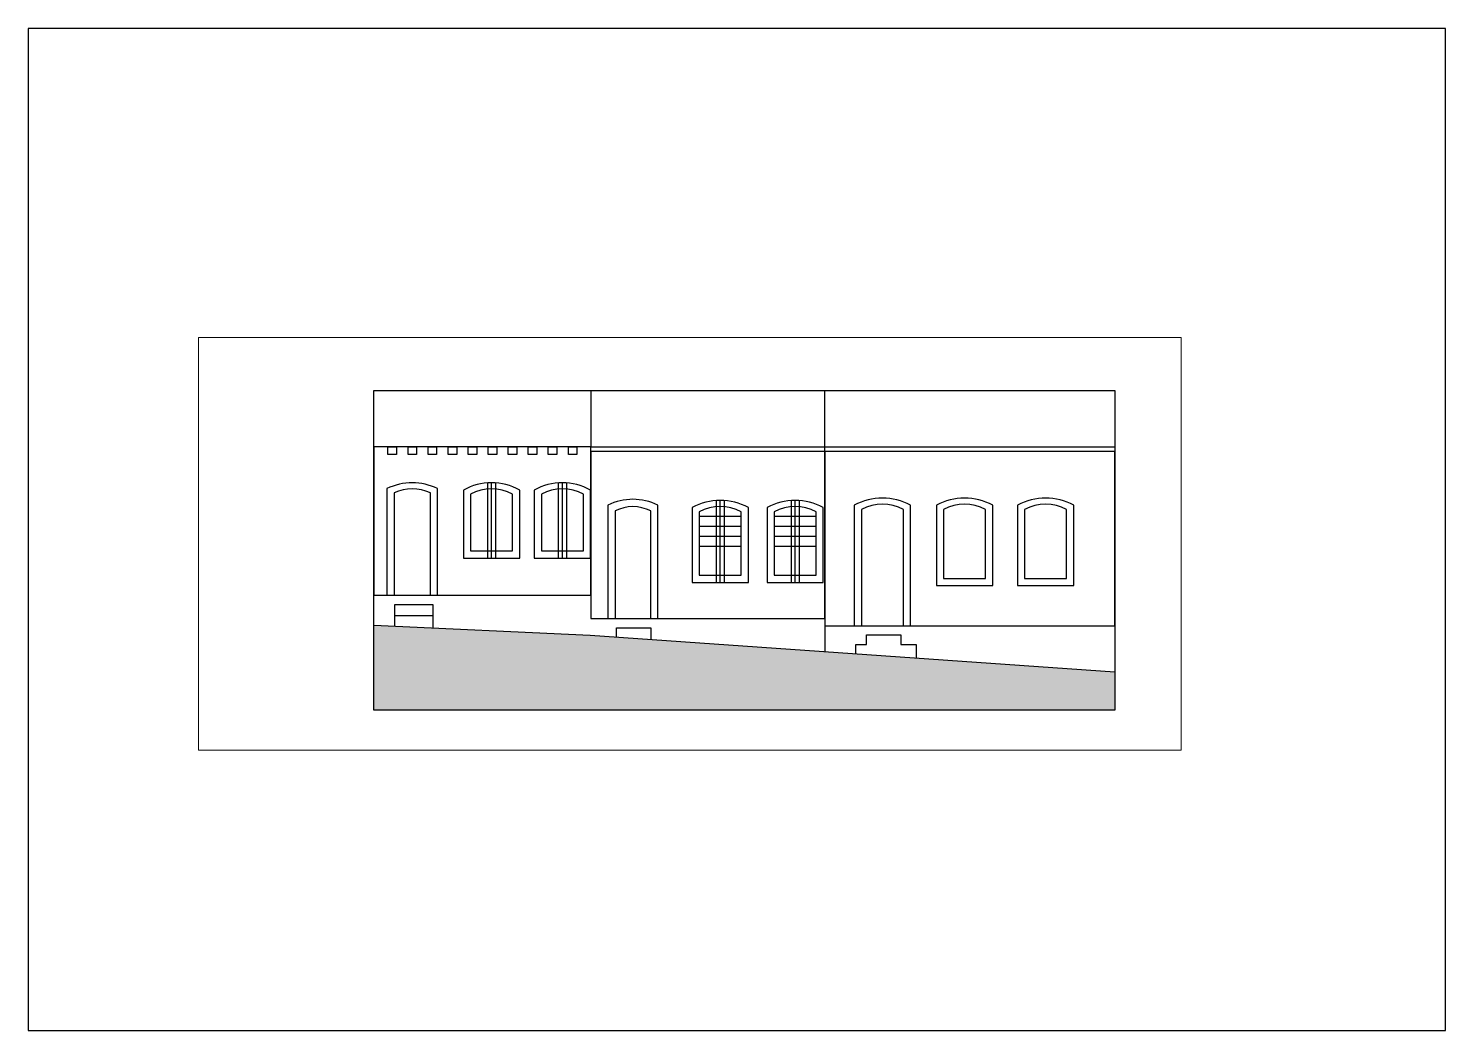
# Paper-space layout 'Layout1' of a CAD drawing. Header units: millimetres. Extents: x 21 to 318, y 103 to 313.
# The model-space entities are those that its viewports show. They can reach past a viewport. Long polylines and large blocks are cut down to what shows.
import ezdxf

# ---------------------------------------------------------------- set-up
doc = ezdxf.new("R2010")
doc.units = ezdxf.units.MM
for name, color, linetype, lineweight in [('A-ALV-___-___-EXI', 250, 'Continuous', 25), ('A-BAS-___-___-EXI', 250, 'Continuous', 25), ('A-COB-___-___-EXI', 250, 'Continuous', 25), ('A-ESC-___-___-EXI', 250, 'Continuous', 25), ('A-JAN-___-___-EXI', 250, 'Continuous', 25), ('A-POR-___-___-EXI', 250, 'Continuous', 25)]:
    doc.layers.add(name, color=color, linetype=linetype, lineweight=lineweight)

# ---------------------------------------------------------------- blocks, each defined once
blk = doc.blocks.new('A4 HORIZONTAL - A4-23066338-Não nomeada')
at = {"layer": 'A-ALV-___-___-EXI'}
for p, q in [((317.79, 313), (20.79, 313)), ((20.79, 313), (20.79, 103)), ((317.79, 103), (317.79, 313)), ((20.79, 103), (317.79, 103))]:
    blk.add_line(p, q, dxfattribs=at)

msp = doc.modelspace()

# ---------------------------------------------------------------- hatches: boundary and pattern name
at = {"layer": 'A-BAS-___-___-EXI', "true_color": 0xcb9898}
msp.add_hatch(color=253, dxfattribs=at).paths.add_polyline_path([(21680, 2963), (21680, 3763), (10687, 4530), (6151, 4740), (6151, 2963)])

# ---------------------------------------------------------------- linework, layer by layer
at = {"layer": 'A-ALV-___-___-EXI'}
for p, q in [((6151, 4740), (6151, 9663)), ((21680, 9663), (21680, 3763)), ((6151, 8484), (6151, 5373)), ((10700, 8384), (10700, 8484)), ((10700, 5373), (10700, 8484)), ((15600, 8384), (10700, 8384)), ((10700, 8384), (10700, 4884)), ((15600, 4884), (15600, 8384)), ((15600, 8384), (15600, 4187)), ((21680, 8484), (21680, 8384)), ((21680, 4732), (21680, 8384)), ((6151, 5373), (10700, 5373)), ((10700, 4884), (15600, 4884)), ((15600, 4732), (21680, 4732))]:
    msp.add_line(p, q, dxfattribs=at)
at = {"layer": 'A-BAS-___-___-EXI'}
for p, q in [((10687, 4530), (6151, 4740)), ((6151, 2963), (6151, 4740)), ((21680, 3763), (10687, 4530)), ((21680, 3763), (21680, 2963)), ((21680, 2963), (6151, 2963))]:
    msp.add_line(p, q, dxfattribs=at)
at = {"layer": 'A-COB-___-___-EXI'}
for p, q in [((6151, 9663), (21680, 9663)), ((10700, 9663), (10700, 8484)), ((15600, 8384), (15600, 9663)), ((10700, 8484), (6151, 8484)), ((10700, 8484), (21680, 8484)), ((21680, 8384), (10700, 8384)), ((21680, 8384), (15600, 8384))]:
    msp.add_line(p, q, dxfattribs=at)
for points in [[(6627, 8484), (6627, 8324), (6447, 8324), (6447, 8484)], [(7047, 8484), (7047, 8324), (6867, 8324), (6867, 8484)], [(7467, 8484), (7467, 8324), (7287, 8324), (7287, 8484)], [(7887, 8484), (7887, 8324), (7707, 8324), (7707, 8484)], [(8307, 8484), (8307, 8324), (8127, 8324), (8127, 8484)], [(8727, 8484), (8727, 8324), (8547, 8324), (8547, 8484)], [(9147, 8484), (9147, 8324), (8967, 8324), (8967, 8484)], [(9567, 8484), (9567, 8324), (9387, 8324), (9387, 8484)], [(9987, 8484), (9987, 8324), (9807, 8324), (9807, 8484)], [(10407, 8484), (10407, 8324), (10227, 8324), (10227, 8484)]]:
    msp.add_lwpolyline(points, close=True, dxfattribs=at)
at = {"layer": 'A-ESC-___-___-EXI'}
msp.add_line((6589, 4950), (7389, 4950), dxfattribs=at)
for points in [[(6589, 4720), (6589, 5180), (7389, 5180), (7389, 4683)], [(11238, 4492), (11238, 4692), (11958, 4692), (11958, 4441)], [(16254, 4141), (16254, 4341), (16474, 4341), (16474, 4541), (17194, 4541), (17194, 4341), (17514, 4341), (17514, 4053)]]:
    msp.add_lwpolyline(points, dxfattribs=at)
at = {"layer": 'A-JAN-___-___-EXI'}
for p, q in [((8537, 6151), (8537, 7726)), ((8617, 6151), (8617, 7728)), ((8707, 6151), (8707, 7725)), ((10022, 6151), (10022, 7726)), ((10102, 6151), (10102, 7728)), ((10192, 6151), (10192, 7725)), ((13330, 5643), (13330, 7358)), ((13410, 5643), (13410, 7360)), ((13500, 5643), (13500, 7357)), ((14900, 5643), (14900, 7358)), ((14980, 5643), (14980, 7360)), ((15070, 5643), (15070, 7357)), ((13850, 7023), (12990, 7023)), ((15420, 7023), (14560, 7023)), ((13850, 6813), (12970, 6813)), ((13850, 6603), (12970, 6603)), ((15420, 6813), (14540, 6813)), ((15420, 6603), (14540, 6603)), ((13850, 6393), (12970, 6393)), ((15420, 6393), (14540, 6393))]:
    msp.add_line(p, q, dxfattribs=at)
for points in [[(9207, 6151), (9207, 7577, 0.255804), (8027, 7577), (8027, 6151)], [(10692, 6151), (10692, 7577, 0.255804), (9512, 7577), (9512, 6151)], [(9057, 6301), (9057, 7490, 0.252141), (8177, 7490), (8177, 6301)], [(10542, 6301), (10542, 7490, 0.252141), (9662, 7490), (9662, 6301)], [(14000, 5643), (14000, 7209, 0.255804), (12820, 7209), (12820, 5643)], [(13850, 5793), (13850, 7122, 0.252141), (12970, 7122), (12970, 5793)], [(15570, 5643), (15570, 7209, 0.255804), (14390, 7209), (14390, 5643)], [(15420, 5793), (15420, 7122, 0.252141), (14540, 7122), (14540, 5793)], [(19119, 5577), (19119, 7257, 0.255804), (17939, 7257), (17939, 5577)], [(18969, 5727), (18969, 7169, 0.252141), (18089, 7169), (18089, 5727)], [(20819, 5577), (20819, 7257, 0.255804), (19639, 7257), (19639, 5577)], [(20669, 5727), (20669, 7169, 0.252141), (19789, 7169), (19789, 5727)]]:
    msp.add_lwpolyline(points, format="xyb", close=True, dxfattribs=at)
at = {"layer": 'A-POR-___-___-EXI'}
for points in [[(7486, 5373), (7486, 7608, 0.226768), (6426, 7608), (6426, 5373)], [(7336, 5373), (7336, 7519, 0.21413), (6576, 7519), (6576, 5373)], [(12102, 4884), (12102, 7259, 0.236384), (11057, 7259), (11057, 4884)], [(11952, 4884), (11952, 7138, 0.243303), (11207, 7138), (11207, 4884)], [(17399, 4732), (17399, 7257, 0.255804), (16219, 7257), (16219, 4732)], [(17249, 4732), (17249, 7169, 0.252141), (16369, 7169), (16369, 4732)]]:
    msp.add_lwpolyline(points, format="xyb", close=True, dxfattribs=at)

psp = doc.layouts.get("Layout1")

# ---------------------------------------------------------------- block references
at = {"layer": 'A-COB-___-___-EXI'}
psp.add_blockref('A4 HORIZONTAL - A4-23066338-Não nomeada', (0, 0), dxfattribs=at)

# ---------------------------------------------------------------- viewports
at = {"layer": 'A-JAN-___-___-EXI'}
psp.add_viewport(center=(159.43, 204.99), size=(205.91, 86.4868), view_center_point=(12774.82, 6449.21), view_height=8648.681, dxfattribs=at)

doc.saveas('drawing.dxf')
